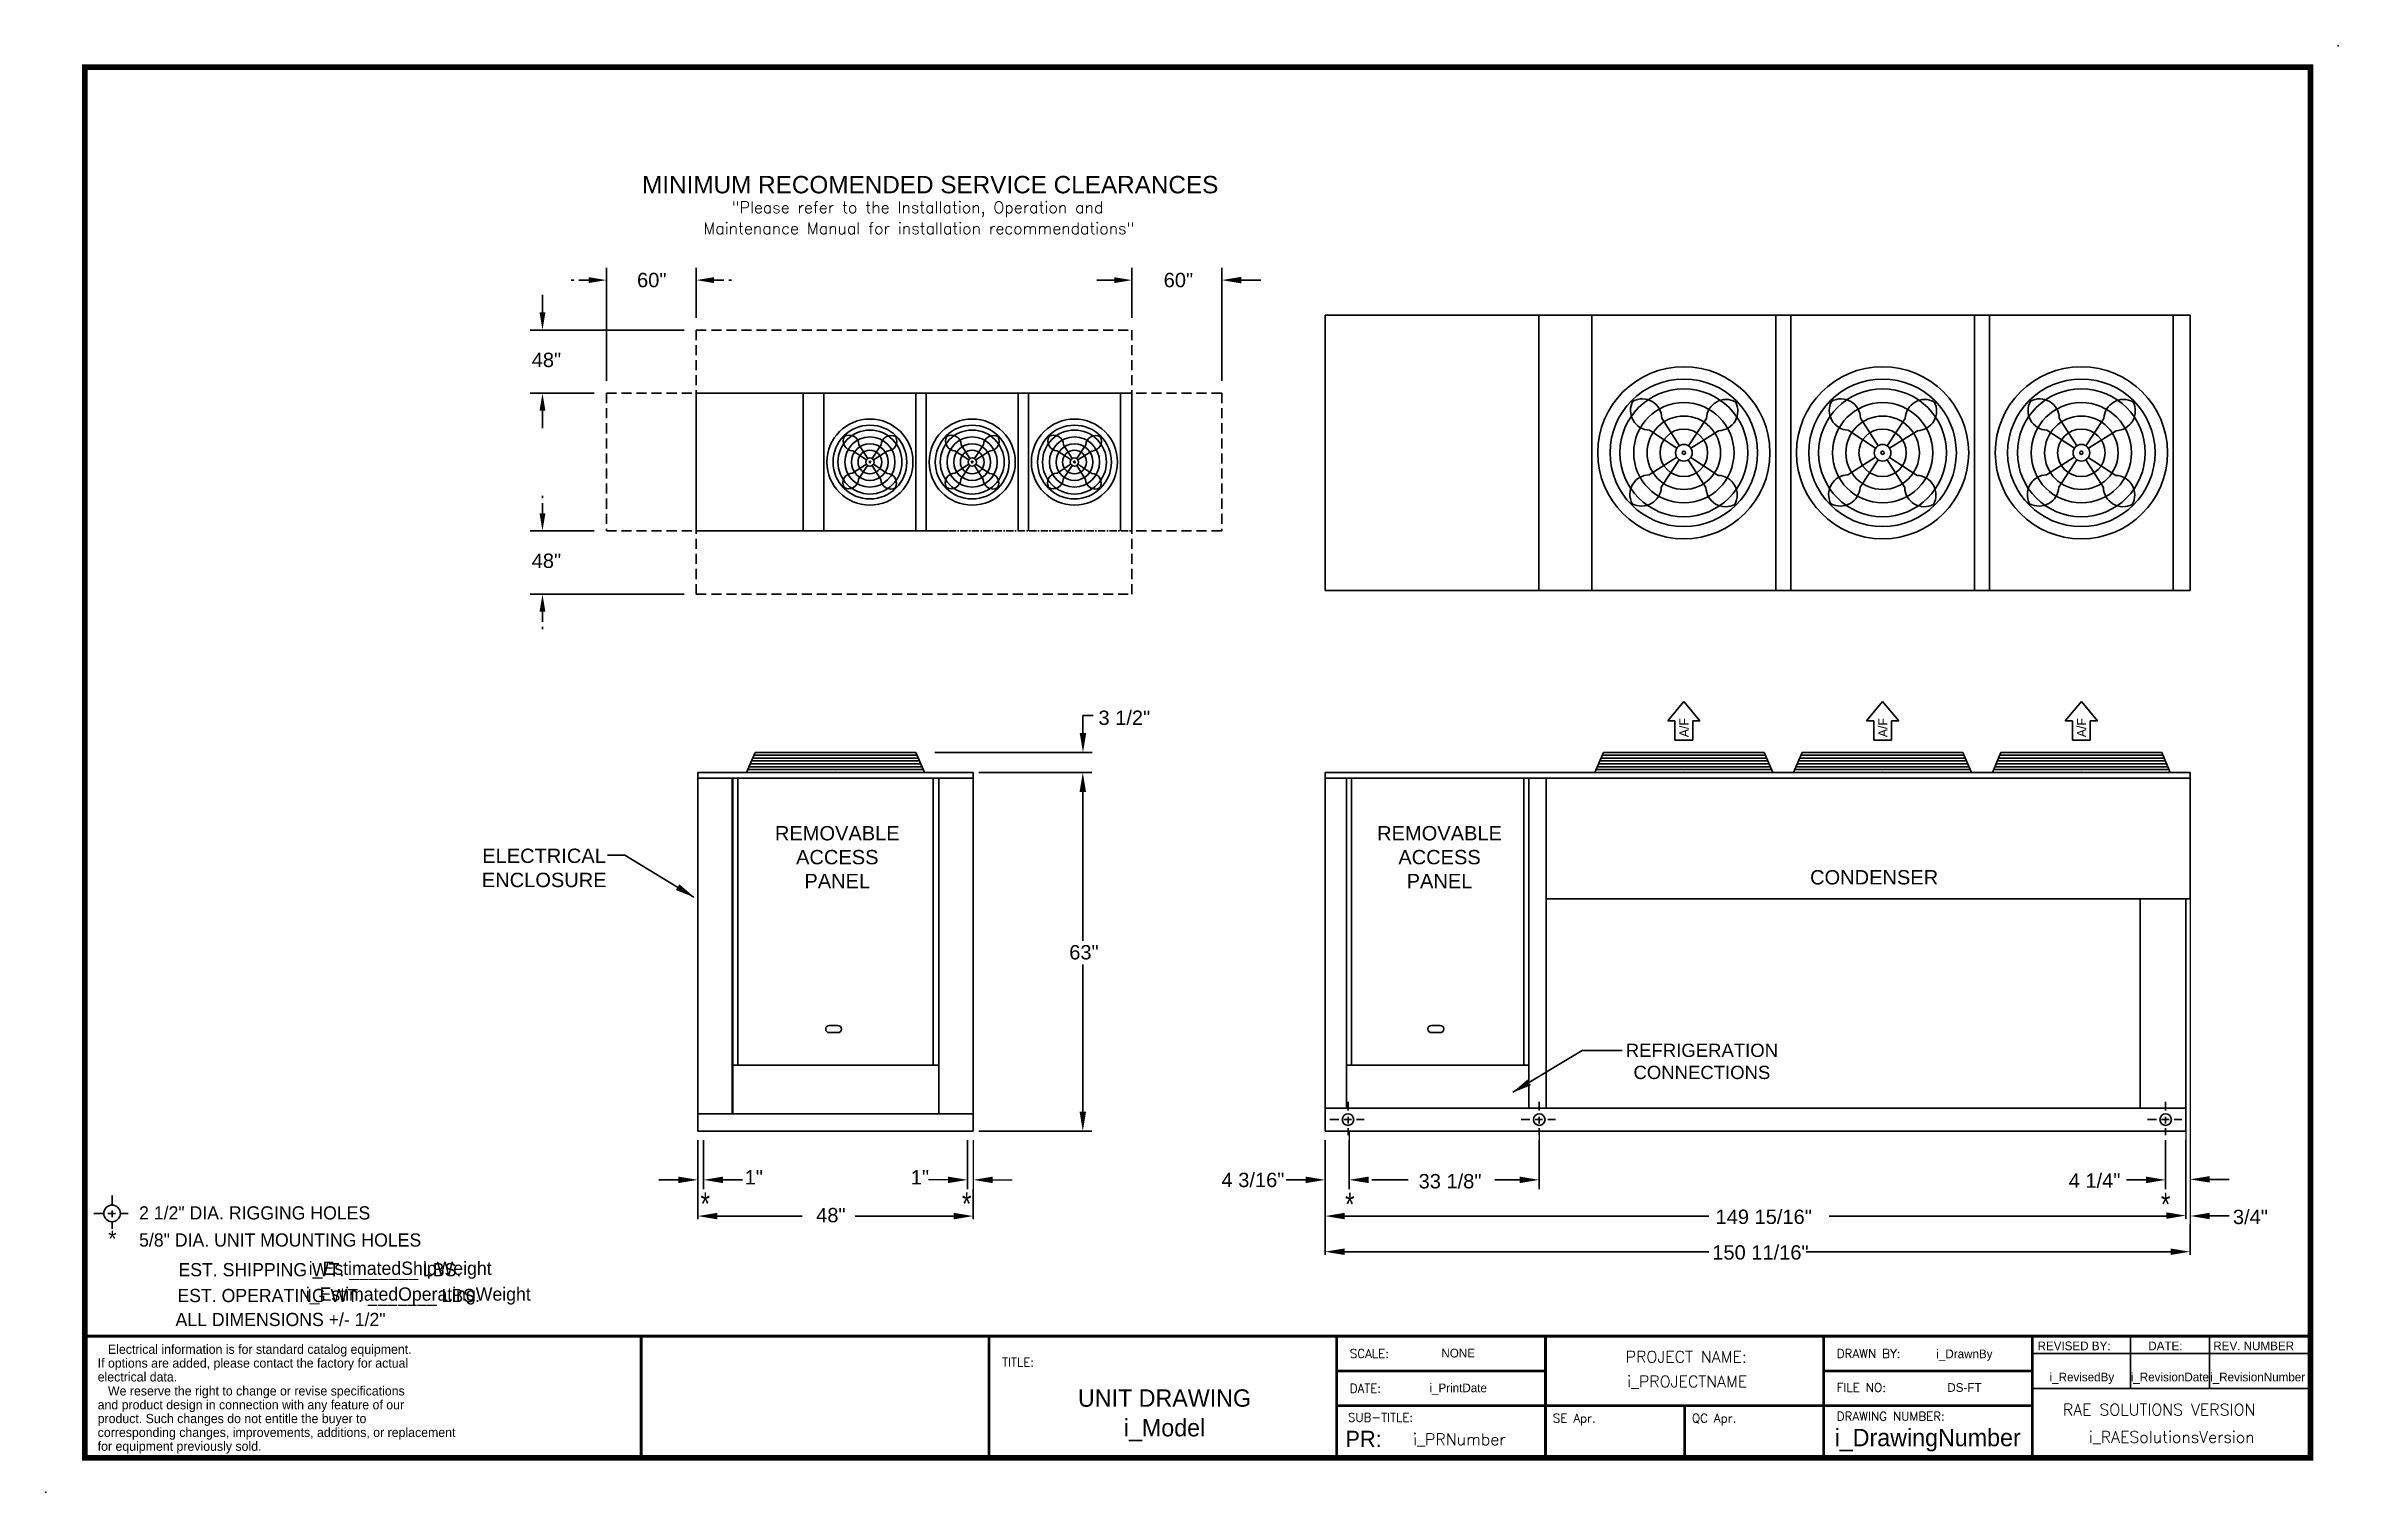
# Model space of a CAD drawing. Extents: x 385 to 785, y -23 to 229.
import ezdxf
from ezdxf.enums import TextEntityAlignment as Align

# ---------------------------------------------------------------- set-up
doc = ezdxf.new("R2010")
doc.units = 0
doc.header["$MEASUREMENT"] = 0
doc.linetypes.add('CENTER', pattern=[2, 1.25, -0.25, 0.25, -0.25])
doc.linetypes.add('HIDDEN', pattern=[0.375, 0.25, -0.125])
doc.layers.get('0').update_dxf_attribs({"linetype": 'CONTINUOUS'})
doc.layers.get('Defpoints').update_dxf_attribs({"linetype": 'CONTINUOUS'})
doc.styles.add('dimentions', font='ARIAL.TTF')
doc.styles.add('SIMPLEX', font='SIMPLEX')
doc.styles.add('SLDTEXTSTYLE0', font='ARIAL.TTF', dxfattribs={"width": 0.75})
doc.dimstyles.get("Standard").update_dxf_attribs({"dimtxt": 1.8, "dimasz": 0.18, "dimexe": 0.18, "dimexo": 0.0625, "dimgap": 0.09, "dimtad": 0, "dimtih": 1, "dimtoh": 1, "dimdec": 4, "dimzin": 0, "dimdsep": 46, "dimtxsty": 'STANDARD', "dimcen": 0.09, "dimadec": 0, "dimazin": 0, "dimtfac": 1, "dimtdec": 4, "dimtofl": 0, "dimtmove": 0, "dimatfit": 3, "dimfxl": 1, "dimtolj": 1, "dimtzin": 0, "dimarcsym": 0})

# ---------------------------------------------------------------- blocks, each defined once
blk = doc.blocks.new('*D16')
at = {"color": 0, "lineweight": -2}
for p, q in [((545.9, 38.38), (545.9, 29.88)), ((546.9, 38.38), (546.9, 29.88)), ((542.5, 31.47), (539.1, 31.47)), ((550.3, 31.47), (553.7, 31.47))]:
    blk.add_line(p, q, dxfattribs=at)
at = {"color": 0}
for points in [[(542.5, 32.04), (542.5, 30.91), (545.9, 31.47)], [(550.3, 32.04), (550.3, 30.91), (546.9, 31.47)]]:
    blk.add_solid(points, dxfattribs=at)
at = {"layer": 'Defpoints', "color": 0}
for p in [(545.9, 39.97), (546.9, 39.97), (545.9, 31.47)]:
    blk.add_point(p, dxfattribs=at)

msp = doc.modelspace()

# ---------------------------------------------------------------- linework, layer by layer
at = {"linetype": 'HIDDEN', "lineweight": 30, "ltscale": 7}
for p, q in [((479.92879, 188.27759), (476.86879, 188.27759)), ((501.70751, 188.27759), (504.76751, 188.27759)), ((498.64751, 179.58505), (574.52251, 179.58505)), ((498.64751, 179.58505), (498.64751, 168.57259)), ((574.52251, 179.58505), (574.52251, 168.57259)), ((482.98879, 168.57259), (482.98879, 144.57259)), ((482.98879, 168.57259), (498.64751, 168.57259)), ((590.18123, 168.57259), (574.52251, 168.57259)), ((590.18123, 168.57259), (590.18123, 144.57259)), ((471.85323, 147.63259), (471.85323, 150.69259)), ((482.98879, 144.57259), (498.64751, 144.57259)), ((498.64751, 133.56013), (498.64751, 144.57259)), ((574.52251, 133.56013), (574.52251, 144.57259)), ((590.18123, 144.57259), (574.52251, 144.57259)), ((498.64751, 133.56013), (574.52251, 133.56013)), ((471.85323, 130.50013), (471.85323, 127.44013))]:
    msp.add_line(p, q, dxfattribs=at)
at = {"linetype": 'Continuous', "lineweight": 30, "ltscale": 7}
for p, q in [((482.98879, 170.69759), (482.98879, 190.40259)), ((498.64751, 181.71005), (498.64751, 190.40259)), ((574.52251, 181.71005), (574.52251, 190.40259)), ((590.18123, 170.69759), (590.18123, 190.40259)), ((496.52251, 179.58505), (469.72823, 179.58505)), ((480.86379, 168.57259), (469.72823, 168.57259)), ((480.86379, 144.57259), (469.72823, 144.57259)), ((496.52251, 133.56013), (469.72823, 133.56013))]:
    msp.add_line(p, q, dxfattribs=at)
at = {"lineweight": 30}
for p, q in [((571.46251, 188.27759), (568.40251, 188.27759)), ((593.24123, 188.27759), (596.30123, 188.27759)), ((593.58123, 188.27759), (596.98123, 188.27759)), ((471.85323, 182.64505), (471.85323, 185.70505)), ((608.19254, 182.18856), (758.88004, 182.18856)), ((608.19254, 182.18856), (608.19254, 134.18856)), ((645.44254, 134.18856), (645.44254, 182.18856)), ((654.69254, 134.18856), (654.69254, 182.18856)), ((686.69254, 134.18856), (686.69254, 182.18856)), ((689.31754, 134.18856), (689.31754, 182.18856)), ((721.31754, 134.18856), (721.31754, 182.18856)), ((723.94254, 134.18856), (723.94254, 182.18856)), ((755.94254, 134.18856), (755.94254, 182.18856)), ((758.88004, 182.18856), (758.88004, 134.18856)), ((498.64751, 168.57259), (574.52251, 168.57259)), ((498.64751, 144.57259), (498.64751, 168.57259)), ((517.27251, 144.57259), (517.27251, 168.57259)), ((520.89751, 144.57259), (520.89751, 168.57259)), ((536.89751, 144.57259), (536.89751, 168.57259)), ((538.71645, 144.57259), (538.71645, 168.57259)), ((554.71645, 144.57259), (554.71645, 168.57259)), ((556.53539, 144.57259), (556.53539, 168.57259)), ((572.53539, 144.57259), (572.53539, 168.57259)), ((574.52251, 168.57259), (574.52251, 144.57259)), ((471.85323, 165.51259), (471.85323, 162.45259)), ((669.91445, 159.41365), (666.84733, 164.24281)), ((671.48859, 159.40206), (674.62652, 164.18551)), ((704.53945, 159.41365), (701.47233, 164.24281)), ((706.11359, 159.40206), (709.25152, 164.18551)), ((739.16445, 159.41365), (736.09733, 164.24281)), ((740.73859, 159.40206), (743.87652, 164.18551)), ((669.47904, 158.98461), (664.69559, 162.12254)), ((671.91763, 158.96665), (676.74679, 162.03377)), ((704.10404, 158.98461), (699.32059, 162.12254)), ((706.54263, 158.96665), (711.37179, 162.03377)), ((738.72904, 158.98461), (733.94559, 162.12254)), ((741.16763, 158.96665), (745.99679, 162.03377)), ((528.28496, 156.18354), (525.87038, 154.64998)), ((528.29076, 156.97061), (525.89904, 158.53958)), ((528.49948, 155.96584), (526.93052, 153.57412)), ((528.50847, 157.18513), (526.97491, 159.59971)), ((529.28655, 155.96004), (530.82011, 153.54546)), ((529.29553, 157.17934), (530.8645, 159.57106)), ((529.50426, 156.17456), (531.89598, 154.6056)), ((529.51005, 156.96163), (531.92463, 158.49519)), ((546.1039, 156.18354), (543.68932, 154.64998)), ((546.1097, 156.97061), (543.71797, 158.53958)), ((546.31842, 155.96584), (544.74946, 153.57412)), ((546.3274, 157.18513), (544.79384, 159.59971)), ((547.10549, 155.96004), (548.63905, 153.54546)), ((547.11447, 157.17934), (548.68344, 159.57106)), ((547.3232, 156.17456), (549.71492, 154.6056)), ((547.32899, 156.96163), (549.74357, 158.49519)), ((563.92284, 156.18354), (561.50826, 154.64998)), ((563.92864, 156.97061), (561.53691, 158.53958)), ((564.13736, 155.96584), (562.56839, 153.57412)), ((564.14634, 157.18513), (562.61278, 159.59971)), ((564.92443, 155.96004), (566.45799, 153.54546)), ((564.93341, 157.17934), (566.50238, 159.57106)), ((565.14213, 156.17456), (567.53386, 154.6056)), ((565.14793, 156.96163), (567.56251, 158.49519)), ((669.46744, 157.41047), (664.63828, 154.34335)), ((669.89649, 156.97506), (666.75855, 152.19161)), ((671.47062, 156.96347), (674.53774, 152.13431)), ((671.90603, 157.39251), (676.68948, 154.25458)), ((704.09244, 157.41047), (699.26328, 154.34335)), ((704.52149, 156.97506), (701.38355, 152.19161)), ((706.09562, 156.96347), (709.16274, 152.13431)), ((706.53103, 157.39251), (711.31448, 154.25458)), ((738.71744, 157.41047), (733.88828, 154.34335)), ((739.14649, 156.97506), (736.00855, 152.19161)), ((740.72062, 156.96347), (743.78774, 152.13431)), ((741.15603, 157.39251), (745.93948, 154.25458)), ((542.52251, 144.57259), (498.64751, 144.57259)), ((758.88004, 134.18856), (608.19254, 134.18856)), ((566.0132, 109.37447), (566.0132, 112.40265)), ((670.69254, 114.82421), (667.88623, 111.45651)), ((670.69254, 114.82421), (673.49884, 111.45651)), ((705.31754, 114.82421), (702.51123, 111.45651)), ((705.31754, 114.82421), (708.12384, 111.45651)), ((739.94254, 114.82421), (737.13623, 111.45651)), ((739.94254, 114.82421), (742.74884, 111.45651)), ((669.14907, 111.45651), (667.88623, 111.45651)), ((669.14907, 111.45651), (669.14907, 108.08881)), ((669.14907, 108.08881), (672.236, 108.08881)), ((672.236, 108.08881), (672.236, 111.45651)), ((672.236, 111.45651), (673.49884, 111.45651)), ((703.77407, 111.45651), (702.51123, 111.45651)), ((703.77407, 111.45651), (703.77407, 108.08881)), ((703.77407, 108.08881), (706.861, 108.08881)), ((706.861, 108.08881), (706.861, 111.45651)), ((706.861, 111.45651), (708.12384, 111.45651)), ((738.39907, 111.45651), (737.13623, 111.45651)), ((738.39907, 111.45651), (738.39907, 108.08881)), ((738.39907, 108.08881), (741.486, 108.08881)), ((741.486, 108.08881), (741.486, 111.45651)), ((741.486, 111.45651), (742.74884, 111.45651)), ((507.40195, 102.47447), (508.90195, 105.97447)), ((537.75909, 103.97447), (508.04481, 103.97447)), ((537.54481, 104.47447), (508.25909, 104.47447)), ((508.47338, 104.97447), (537.33052, 104.97447)), ((508.68767, 105.47447), (537.11624, 105.47447)), ((508.90195, 105.97447), (536.90195, 105.97447)), ((538.40195, 102.47447), (536.90195, 105.97447)), ((540.18083, 105.97447), (567.6078, 105.97447)), ((655.19254, 102.47447), (656.69254, 105.97447)), ((685.54968, 103.97447), (655.83539, 103.97447)), ((685.33539, 104.47447), (656.04968, 104.47447)), ((656.26396, 104.97447), (685.12111, 104.97447)), ((656.47825, 105.47447), (684.90682, 105.47447)), ((656.69254, 105.97447), (684.69254, 105.97447)), ((686.19254, 102.47447), (684.69254, 105.97447)), ((689.81754, 102.47447), (691.31754, 105.97447)), ((720.17468, 103.97447), (690.46039, 103.97447)), ((719.96039, 104.47447), (690.67468, 104.47447)), ((690.88896, 104.97447), (719.74611, 104.97447)), ((691.10325, 105.47447), (719.53182, 105.47447)), ((691.31754, 105.97447), (719.31754, 105.97447)), ((720.81754, 102.47447), (719.31754, 105.97447)), ((724.44254, 102.47447), (725.94254, 105.97447)), ((754.79968, 103.97447), (725.08539, 103.97447)), ((754.58539, 104.47447), (725.29968, 104.47447)), ((725.51396, 104.97447), (754.37111, 104.97447)), ((725.72825, 105.47447), (754.15682, 105.47447)), ((725.94254, 105.97447), (753.94254, 105.97447)), ((755.44254, 102.47447), (753.94254, 105.97447)), ((546.90195, 102.47447), (498.90195, 102.47447)), ((498.90195, 102.47447), (498.90195, 39.97447)), ((546.90195, 101.47447), (498.90195, 101.47447)), ((504.90195, 101.47447), (504.90195, 42.97447)), ((504.98945, 101.47447), (504.98945, 42.97447)), ((505.86445, 101.47447), (505.86445, 51.47447)), ((538.18767, 102.97447), (507.61624, 102.97447)), ((507.83052, 103.47447), (537.97338, 103.47447)), ((539.93945, 101.47447), (539.93945, 51.47447)), ((540.90195, 101.47447), (540.90195, 42.97447)), ((546.90195, 39.97447), (546.90195, 102.47447)), ((547.85223, 102.47447), (567.5777, 102.47447)), ((758.88004, 102.47447), (608.19254, 102.47447)), ((608.19254, 39.97447), (608.19254, 102.47447)), ((758.88004, 101.47447), (608.19254, 101.47447)), ((611.94254, 101.47447), (611.94254, 43.97447)), ((612.81754, 101.47447), (612.81754, 51.47447)), ((642.81754, 101.47447), (642.81754, 51.47447)), ((643.69254, 101.47447), (643.69254, 69.47447)), ((646.69254, 101.47447), (646.69254, 43.97447)), ((685.97825, 102.97447), (655.40682, 102.97447)), ((655.62111, 103.47447), (685.76396, 103.47447)), ((720.60325, 102.97447), (690.03182, 102.97447)), ((690.24611, 103.47447), (720.38896, 103.47447)), ((755.22825, 102.97447), (724.65682, 102.97447)), ((724.87111, 103.47447), (755.01396, 103.47447)), ((758.88004, 80.47447), (758.88004, 102.47447)), ((565.9831, 99.07447), (565.9831, 95.67447)), ((565.9831, 99.07447), (565.9831, 73.15158)), ((486.17583, 88.06171), (483.16734, 88.06171)), ((498.23725, 80.76975), (486.17583, 88.06171)), ((646.69377, 80.47447), (758.88004, 80.47447)), ((758.13004, 80.47447), (686.19254, 80.47447)), ((750.19254, 80.47447), (750.19254, 45.72447)), ((750.19254, 80.47447), (750.19254, 45.72447)), ((758.13004, 39.97447), (758.13004, 80.47447)), ((565.9831, 43.37447), (565.9831, 69.01132)), ((643.69254, 69.47447), (643.69254, 43.97447)), ((523.32097, 58.38068), (521.82097, 58.38068)), ((521.82097, 57.13068), (523.32097, 57.13068)), ((628.23655, 58.38068), (626.73655, 58.38068)), ((626.73655, 57.13068), (628.23655, 57.13068)), ((504.90195, 51.47447), (540.90195, 51.47447)), ((611.94254, 51.47447), (643.69254, 51.47447)), ((608.19254, 43.97447), (650.69254, 43.97447)), ((612.19254, 45.07085), (612.19254, 43.54279)), ((645.50504, 45.07085), (645.50504, 43.54279)), ((650.69254, 43.97447), (758.13004, 43.97447)), ((662.14824, 43.97447), (681.52086, 43.97447)), ((750.19254, 45.72447), (750.19254, 43.97447)), ((750.19254, 45.72447), (750.19254, 43.97447)), ((754.63004, 45.07085), (754.63004, 43.54279)), ((498.90195, 42.97447), (546.90195, 42.97447)), ((498.90195, 39.97447), (546.90195, 39.97447)), ((547.85223, 39.97447), (567.5777, 39.97447)), ((608.19254, 39.97447), (758.13004, 39.97447)), ((609.02667, 41.97447), (610.57634, 41.97447)), ((611.47041, 41.97447), (612.77712, 41.97447)), ((612.19254, 42.46973), (612.19254, 41.31412)), ((612.19254, 40.48869), (612.19254, 39.28364)), ((613.67118, 41.97447), (614.99514, 41.97447)), ((642.33917, 41.97447), (643.88884, 41.97447)), ((644.78291, 41.97447), (646.08962, 41.97447)), ((645.50504, 42.46973), (645.50504, 41.31412)), ((645.50504, 40.48869), (645.50504, 39.28364)), ((646.98368, 41.97447), (648.30764, 41.97447)), ((751.46417, 41.97447), (753.01384, 41.97447)), ((753.90791, 41.97447), (755.21462, 41.97447)), ((754.63004, 42.46973), (754.63004, 41.31412)), ((754.63004, 40.48869), (754.63004, 39.28364)), ((756.10868, 41.97447), (757.43264, 41.97447)), ((498.90195, 38.37987), (498.90195, 29.87987)), ((499.90195, 38.37987), (499.90195, 29.87987)), ((499.90195, 38.37987), (499.90195, 29.87987)), ((545.90195, 38.37987), (545.90195, 29.87987)), ((608.19254, 38.37987), (608.19254, 29.87987)), ((612.38004, 38.37987), (612.38004, 29.87987)), ((645.50504, 38.37987), (645.50504, 29.87987)), ((754.63004, 38.37987), (754.63004, 29.87987)), ((758.13004, 38.46708), (758.13004, 29.96708)), ((608.19254, 32.16716), (608.19254, 23.66716)), ((396.87121, 28.72516), (396.87121, 27.19711)), ((495.50195, 31.47447), (492.10195, 31.47447)), ((503.30195, 31.47447), (506.70195, 31.47447)), ((604.79254, 31.47447), (601.39254, 31.47447)), ((616.34254, 31.47447), (619.74254, 31.47447)), ((642.10504, 31.47447), (638.70504, 31.47447)), ((751.23004, 31.47447), (747.83004, 31.47447)), ((762.30836, 31.56168), (765.70836, 31.56168)), ((393.70534, 25.62878), (395.25501, 25.62878)), ((396.14908, 25.62878), (397.45579, 25.62878)), ((396.87121, 26.12404), (396.87121, 24.96844)), ((396.87121, 24.143), (396.87121, 22.93795)), ((398.34985, 25.62878), (399.67382, 25.62878)), ((502.30195, 25.16394), (517.08619, 25.16394)), ((543.50195, 25.16394), (526.35644, 25.16394)), ((611.59254, 25.16394), (675.07173, 25.16394)), ((756.54254, 25.16394), (695.99572, 25.16394)), ((762.30836, 25.17764), (765.70836, 25.17764)), ((611.59254, 18.95123), (675.07173, 18.95123)), ((755.48004, 18.95123), (692.00084, 18.95123)), ((489.05343, -16.97556), (489.05343, 4.23024)), ((549.64143, -16.97556), (549.64143, 4.23024)), ((610.22943, 4.23024), (731.40543, 4.23024)), ((610.22943, -16.97556), (610.22943, 4.23024)), ((646.58223, 4.23024), (646.58223, -16.97556)), ((695.05263, 4.23024), (695.05263, -7.88736)), ((731.40543, 4.23024), (731.40543, -16.97556)), ((731.40543, 4.23024), (779.87583, 4.23024)), ((731.40543, 4.23024), (731.40543, 1.20084)), ((748.50781, 4.23024), (748.50781, -4.85796)), ((762.28114, 4.23024), (762.28114, -4.85796)), ((731.40543, 1.20084), (779.87583, 1.20084)), ((646.58223, -1.82856), (610.22943, -1.82856)), ((695.05263, -1.82856), (731.40543, -1.82856)), ((695.05263, -7.88736), (695.05263, -1.82856)), ((731.40543, -7.88736), (610.22943, -7.88736)), ((670.81743, -7.88736), (670.81743, -16.97556)), ((695.05263, -7.88736), (695.05263, -16.97556)), ((731.40543, -4.85796), (779.87583, -4.85796))]:
    msp.add_line(p, q, dxfattribs=at)
at = {"linetype": 'CENTER', "lineweight": 30}
msp.add_line((498.64751, 144.57259), (574.52251, 144.57259), dxfattribs=at)
at = {"lineweight": 30, "ltscale": 3}
for p, q in [((566.0132, 112.40265), (567.7632, 112.40265)), ((498.90195, 29.87987), (498.90195, 24.60844)), ((546.90195, 29.87987), (546.90195, 24.60844)), ((608.19254, 29.87987), (608.19254, 24.60844)), ((619.74254, 31.47447), (622.67582, 31.47447)), ((639.64254, 31.47447), (637.781, 31.47447)), ((758.13004, 29.96708), (758.13004, 24.69565)), ((608.19254, 23.66716), (608.19254, 18.39573)), ((758.88004, 23.66716), (758.88004, 18.39573))]:
    msp.add_line(p, q, dxfattribs=at)
at = {"ltscale": 3}
for p, q in [((758.88004, 80.47447), (758.88004, 24.58208)), ((612.38004, 39.97447), (612.38004, 37.99386)), ((645.50504, 39.97447), (645.50504, 37.99386)), ((758.13004, 39.97447), (758.13004, 36.9597)), ((758.88004, 24.58208), (758.88004, 23.66716))]:
    msp.add_line(p, q, dxfattribs=at)
at = {"const_width": 0.96941}
msp.add_lwpolyline([(392.11263, -16.97556), (779.87583, -16.97556), (779.87583, 225.37644), (392.11263, 225.37644), (392.11263, -16.97556)], dxfattribs=at)
at = {"lineweight": 30}
msp.add_lwpolyline([(640.90433, 46.7344), (652.96575, 54.02637), (659.97535, 54.02637)], dxfattribs=at)
at = {"lineweight": 30, "const_width": 0.4847}
for points in [[(489.62651, 4.23024), (392.11263, 4.23024)], [(779.87583, 4.23024), (489.05343, 4.23024), (489.05343, -16.97556)], [(549.64143, 4.23024), (549.64143, -16.97556)], [(610.22943, 4.23024), (610.22943, -16.97556)], [(646.58223, 4.23024), (646.58223, -16.97556)], [(695.05263, 4.23024), (695.05263, -16.97556)], [(731.40543, -16.97556), (731.40543, 4.23024), (779.87583, 4.23024)], [(646.58223, -1.82856), (610.22943, -1.82856)], [(731.40543, -1.82856), (695.05263, -1.82856), (695.05263, -16.97556)], [(731.40543, -7.88736), (610.22943, -7.88736)], [(670.81743, -7.88736), (670.81743, -16.97556)]]:
    msp.add_lwpolyline(points, dxfattribs=at)
at = {"lineweight": 30}
for centre, radius in [((670.69254, 158.18856), 14.99997), ((705.31754, 158.18856), 14.99997), ((739.94254, 158.18856), 14.99997), ((670.69254, 158.18856), 12.85177), ((670.69254, 158.18856), 11.13912), ((705.31754, 158.18856), 12.85177), ((705.31754, 158.18856), 11.13912), ((739.94254, 158.18856), 12.85177), ((739.94254, 158.18856), 11.13912), ((528.89751, 156.57259), 7.49999), ((546.71645, 156.57259), 7.49999), ((564.53539, 156.57259), 7.49999), ((670.69254, 158.18856), 8.73857), ((670.69254, 158.18856), 6.40143), ((705.31754, 158.18856), 8.73857), ((705.31754, 158.18856), 6.40143), ((739.94254, 158.18856), 8.73857), ((739.94254, 158.18856), 6.40143), ((528.89751, 156.57259), 6.42589), ((528.89751, 156.57259), 5.56956), ((528.89751, 156.57259), 4.36928), ((528.89751, 156.57259), 3.20072), ((546.71645, 156.57259), 6.42589), ((546.71645, 156.57259), 5.56956), ((546.71645, 156.57259), 4.36928), ((546.71645, 156.57259), 3.20072), ((564.53539, 156.57259), 6.42589), ((564.53539, 156.57259), 5.56956), ((564.53539, 156.57259), 4.36928), ((564.53539, 156.57259), 3.20072), ((670.69254, 158.18856), 4.13262), ((705.31754, 158.18856), 4.13262), ((739.94254, 158.18856), 4.13262), ((528.89751, 156.57259), 2.06631), ((528.89751, 156.57259), 0.72565), ((528.89751, 156.57259), 0.14323), ((546.71645, 156.57259), 2.06631), ((546.71645, 156.57259), 0.72565), ((546.71645, 156.57259), 0.14323), ((564.53539, 156.57259), 2.06631), ((564.53539, 156.57259), 0.72565), ((564.53539, 156.57259), 0.14323), ((670.69254, 158.18856), 1.4513), ((670.69254, 158.18856), 0.28645), ((705.31754, 158.18856), 1.4513), ((705.31754, 158.18856), 0.28645), ((739.94254, 158.18856), 1.4513), ((739.94254, 158.18856), 0.28645), ((612.19254, 41.97447), 1), ((645.50504, 41.97447), 1), ((754.63004, 41.97447), 1), ((396.87121, 25.62878), 1.45306)]:
    msp.add_circle(centre, radius, dxfattribs=at)
for centre, radius, start, end in [((664.82625, 165.54665), 3.4266, 151.3003537, 267.814713), ((663.42167, 164.16261), 3.4266, 1.3411738, 117.8555331), ((678.05062, 164.05485), 3.4266, 61.3003537, 177.814713), ((676.66658, 165.45943), 3.4266, 271.3411738, 27.8555331), ((699.45125, 165.54665), 3.4266, 151.3003537, 267.814713), ((698.04667, 164.16261), 3.4266, 1.3411738, 117.8555331), ((712.67562, 164.05485), 3.4266, 61.3003537, 177.814713), ((711.29158, 165.45943), 3.4266, 271.3411738, 27.8555331), ((734.07625, 165.54665), 3.4266, 151.3003537, 267.814713), ((732.67167, 164.16261), 3.4266, 1.3411738, 117.8555331), ((747.30062, 164.05485), 3.4266, 61.3003537, 177.814713), ((745.91658, 165.45943), 3.4266, 271.3411738, 27.8555331), ((525.96437, 160.25163), 1.7133, 151.3003537, 267.814713), ((525.26208, 159.55961), 1.7133, 1.3411738, 117.8555331), ((532.57655, 159.50573), 1.7133, 61.3003537, 177.814713), ((531.88453, 160.20802), 1.7133, 271.3411738, 27.8555331), ((543.7833, 160.25163), 1.7133, 151.3003537, 267.814713), ((543.08101, 159.55961), 1.7133, 1.3411738, 117.8555331), ((550.39549, 159.50573), 1.7133, 61.3003537, 177.814713), ((549.70347, 160.20802), 1.7133, 271.3411738, 27.8555331), ((561.60224, 160.25163), 1.7133, 151.3003537, 267.814713), ((560.89995, 159.55961), 1.7133, 1.3411738, 117.8555331), ((568.21443, 159.50573), 1.7133, 61.3003537, 177.814713), ((567.52241, 160.20802), 1.7133, 271.3411738, 27.8555331), ((525.91049, 152.93716), 1.7133, 91.3411738, 207.8555331), ((525.21847, 153.63945), 1.7133, 241.3003537, 357.814713), ((532.53294, 153.58556), 1.7133, 181.3411738, 297.8555331), ((531.83065, 152.89354), 1.7133, 331.3003537, 87.814713), ((543.72942, 152.93716), 1.7133, 91.3411738, 207.8555331), ((543.0374, 153.63945), 1.7133, 241.3003537, 357.814713), ((550.35188, 153.58556), 1.7133, 181.3411738, 297.8555331), ((549.64959, 152.89354), 1.7133, 331.3003537, 87.814713), ((561.54836, 152.93716), 1.7133, 91.3411738, 207.8555331), ((560.85634, 153.63945), 1.7133, 241.3003537, 357.814713), ((568.17082, 153.58556), 1.7133, 181.3411738, 297.8555331), ((567.46853, 152.89354), 1.7133, 331.3003537, 87.814713), ((664.71849, 150.91769), 3.4266, 91.3411738, 207.8555331), ((663.33445, 152.32227), 3.4266, 241.3003537, 357.814713), ((677.9634, 152.21451), 3.4266, 181.3411738, 297.8555331), ((676.55882, 150.83047), 3.4266, 331.3003537, 87.814713), ((699.34349, 150.91769), 3.4266, 91.3411738, 207.8555331), ((697.95945, 152.32227), 3.4266, 241.3003537, 357.814713), ((712.5884, 152.21451), 3.4266, 181.3411738, 297.8555331), ((711.18382, 150.83047), 3.4266, 331.3003537, 87.814713), ((733.96849, 150.91769), 3.4266, 91.3411738, 207.8555331), ((732.58445, 152.32227), 3.4266, 241.3003537, 357.814713), ((747.2134, 152.21451), 3.4266, 181.3411738, 297.8555331), ((745.80882, 150.83047), 3.4266, 331.3003537, 87.814713), ((521.82097, 57.75568), 0.625, 90, 270), ((523.32097, 57.75568), 0.625, 270, 90), ((626.73655, 57.75568), 0.625, 90, 270), ((628.23655, 57.75568), 0.625, 270, 90)]:
    msp.add_arc(centre, radius, start, end, dxfattribs=at)
for p in [(784.68105, 229.10976), (731.40543, -16.97556), (385.335, -22.95314)]:
    msp.add_point(p)
for p in [(522.90195, 102.47447), (670.69254, 102.47447), (705.31754, 102.47447), (739.94254, 102.47447)]:
    msp.add_point(p, dxfattribs=at)
at = {"linetype": 'HIDDEN', "lineweight": 30, "ltscale": 7}
for points in [[(479.92879, 188.78759), (479.92879, 187.76759), (482.98879, 188.27759)], [(501.70751, 188.78759), (501.70751, 187.76759), (498.64751, 188.27759)], [(471.34323, 147.63259), (472.36323, 147.63259), (471.85323, 144.57259)], [(471.34323, 130.50013), (472.36323, 130.50013), (471.85323, 133.56013)]]:
    msp.add_solid(points, dxfattribs=at)
at = {"lineweight": 30}
for points in [[(571.46251, 188.78759), (571.46251, 187.76759), (574.52251, 188.27759)], [(593.58123, 188.84426), (593.58123, 187.71092), (590.18123, 188.27759)], [(593.24123, 188.78759), (593.24123, 187.76759), (590.18123, 188.27759)], [(471.34323, 182.64505), (472.36323, 182.64505), (471.85323, 179.58505)], [(471.34323, 165.51259), (472.36323, 165.51259), (471.85323, 168.57259)], [(565.44653, 109.37447), (566.57987, 109.37447), (566.0132, 105.97447)], [(565.41643, 99.07447), (566.54976, 99.07447), (565.9831, 102.47447)], [(565.41643, 99.07447), (566.54976, 99.07447), (565.9831, 102.47447)], [(495.70076, 82.98416), (498.39129, 80.67662), (495.0978, 81.98683)], [(643.44082, 48.94882), (640.75029, 46.64128), (644.04378, 47.95149)], [(565.41643, 43.37447), (566.54976, 43.37447), (565.9831, 39.97447)], [(495.50195, 32.04114), (495.50195, 30.9078), (498.90195, 31.47447)], [(503.30195, 32.04114), (503.30195, 30.9078), (499.90195, 31.47447)], [(503.30195, 32.04114), (503.30195, 30.9078), (499.90195, 31.47447)], [(542.50195, 32.04114), (542.50195, 30.9078), (545.90195, 31.47447)], [(642.10504, 30.9078), (642.10504, 32.04114), (645.50504, 31.47447)], [(502.30195, 25.73061), (502.30195, 24.59728), (498.90195, 25.16394)], [(502.30195, 25.73061), (502.30195, 24.59728), (498.90195, 25.16394)], [(543.50195, 25.73061), (543.50195, 24.59728), (546.90195, 25.16394)], [(543.50195, 25.73061), (543.50195, 24.59728), (546.90195, 25.16394)], [(611.59254, 25.73061), (611.59254, 24.59728), (608.19254, 25.16394)], [(611.59254, 25.73061), (611.59254, 24.59728), (608.19254, 25.16394)], [(754.73004, 25.81783), (754.73004, 24.68449), (758.13004, 25.25116)], [(754.73004, 25.81783), (754.73004, 24.68449), (758.13004, 25.25116)], [(611.59254, 19.5179), (611.59254, 18.38457), (608.19254, 18.95123)], [(611.59254, 19.5179), (611.59254, 18.38457), (608.19254, 18.95123)], [(755.48004, 19.5179), (755.48004, 18.38457), (758.88004, 18.95123)], [(755.48004, 19.5179), (755.48004, 18.38457), (758.88004, 18.95123)]]:
    msp.add_solid(points, dxfattribs=at)
for points in [[(604.79254, 32.04114), (604.79254, 30.9078), (608.19254, 31.47447)], [(615.78004, 32.04114), (615.78004, 30.9078), (612.38004, 31.47447)], [(751.23004, 32.04114), (751.23004, 30.9078), (754.63004, 31.47447)], [(762.30836, 32.12835), (762.30836, 30.99502), (758.90836, 31.56168)], [(762.30836, 25.7443), (762.30836, 24.61097), (758.90836, 25.17764)]]:
    msp.add_solid(points)

# ---------------------------------------------------------------- texts
for s, height, style, p in [('MINIMUM RECOMENDED SERVICE CLEARANCES', 3.0294, 'dimentions', (489.20539, 203.40723)), ('3 1/2"', 2.5, 'dimentions', (568.71489, 110.76171)), ('1"', 2.5, 'dimentions', (507.07747, 30.67173)), ('1"', 2.5, 'dimentions', (536.01793, 30.67173)), ('4 3/16"', 2.5, 'dimentions', (590.15243, 30.21316)), ('33 1/8"', 2.5, 'dimentions', (624.48824, 29.99081)), ('4 1/4"', 2.5, 'dimentions', (737.74024, 30.09828)), ('149 15/16"', 2.5, 'dimentions', (676.21782, 23.79082)), ('3/4"', 2.5, 'dimentions', (766.35021, 23.77281)), ('150 11/16"', 2.5, 'dimentions', (675.65141, 17.57811)), ('TITLE:', 1.5147, 'SIMPLEX', (551.91348, -1.07121)), ('SCALE:', 1.5147, 'SIMPLEX', (612.50148, 0.44349)), ('DRAWN BY:', 1.5147, 'SIMPLEX', (697.32468, 0.44349)), ('FILE NO:', 1.5147, 'SIMPLEX', (697.32468, -5.46886)), ('DATE:', 1.5147, 'SIMPLEX', (612.50148, -5.61531)), ('RAE SOLUTIONS VERSION', 2.0115216, 'SIMPLEX', (736.71581, -9.57475)), ('SUB-TITLE:', 1.5147, 'SIMPLEX', (612.17326, -10.67459)), ('SE Apr.', 1.5147, 'SIMPLEX', (647.87013, -10.81535)), ('QC Apr.', 1.5147, 'SIMPLEX', (672.10533, -10.81535)), ('DRAWING NUMBER:', 1.5147, 'SIMPLEX', (697.32468, -10.49066))]:
    msp.add_text(s, height=height, dxfattribs=dict(at, style=style)).set_placement(p)
for s, height, style, p in [('"Please refer to the Installation, Operation and', 2.0115216, 'SIMPLEX', (537.19382, 199.94226)), ('Maintenance Manual for installation recommendations"', 2.0115216, 'SIMPLEX', (537.43374, 196.29623)), ('CONDENSER', 2.5, 'dimentions', (703.84108, 82.96025)), ('PROJECT NAME:', 2.0115216, 'SIMPLEX', (671.12168, -0.36421)), ('i_PROJECTNAME', 2.0115216, 'SIMPLEX', (671.27463, -4.6697)), ('i_PRNumber', 2.011522, 'SIMPLEX', (631.59148, -14.74389)), ('i_RAESolutionsVersion', 2.0115216, 'SIMPLEX', (755.69063, -14.35432))]:
    msp.add_text(s, height=height, dxfattribs=dict(at, style=style)).set_placement(p, align=Align.CENTER)
for p in [(671.52362, 108.62067), (706.14862, 108.62067), (740.77362, 108.62067)]:
    msp.add_text('A/F', height=1.59375, rotation=90, dxfattribs=at).set_placement(p)
at = {"style": 'dimentions'}
for s, p in [('ELECTRICAL', (461.35629, 86.70168)), ('ENCLOSURE', (461.29149, 82.49068))]:
    msp.add_text(s, height=2.5, dxfattribs=at).set_placement(p)
at = {"style": 'SLDTEXTSTYLE0', "width": 0.75}
msp.add_text('*', height=4.01612, dxfattribs=at).set_placement((753.80058, 25.20711))
at = {"lineweight": 30}
for s, height, p in [('2 1/2" DIA. RIGGING HOLES', 2.302344, (401.57694, 24.56793)), ('5/8" DIA. UNIT MOUNTING HOLES', 2.302344, (401.57694, 19.84549)), ('REVISED BY:', 1.5147, (732.31463, 1.78837)), ('DATE:', 1.5147, (751.60328, 1.78837)), ('REV. NUMBER', 1.5147, (762.93042, 1.78837))]:
    msp.add_text(s, height=height, dxfattribs=at).set_placement(p)
for s, height, p in [('*', 2.83346, (396.931, 19.80562)), ('EST. SHIPPING WT. _______ LBS.', 2.302344, (433.0748, 14.67171)), ('i_EstimatedShipWeight', 2.3049863, (447.06856, 14.92321)), ('EST. OPERATING WT. _______ LBS.', 2.302344, (434.60358, 10.16817)), ('i_EstimatedOperatingWeight', 2.302344, (450.21889, 10.41968)), ('ALL DIMENSIONS +/- 1/2"', 2.302344, (426.22018, 5.98981)), ('NONE', 1.5147, (631.37902, 0.52352)), ('i_DrawnBy', 1.5147, (719.57222, 0.39359)), ('i_PrintDate', 1.5147, (631.37902, -5.53528)), ('DS-FT', 1.5147, (719.57222, -5.46679)), ('i_RevisedBy', 1.5147, (740.03393, -3.64288)), ('i_RevisionDate', 1.5147, (755.35959, -3.64288)), ('i_RevisionNumber', 1.5147, (770.6558, -3.64288)), ('UNIT DRAWING', 3.0294, (580.22171, -8.06514)), ('i_Model', 3.0294, (580.22171, -13.2283)), ('i_DrawingNumber', 3.0294, (713.17368, -14.94863))]:
    msp.add_text(s, height=height, dxfattribs=at).set_placement(p, align=Align.CENTER)
at = {"lineweight": 25}
for s, p in [('If options are added, please contact the factory for actual', (394.36482, -1.25498)), ('   Electrical information is for standard catalog equipment.', (394.36482, 1.15463)), ('electrical data.', (394.36482, -3.66458)), ('and product design in connection with any feature of our', (394.36482, -8.51418)), ('   We reserve the right to change or revise specifications', (394.36482, -6.10457)), ('corresponding changes, improvements, additions, or replacement ', (394.36482, -13.33339)), ('product. Such changes do not entitle the buyer to', (394.36482, -10.92378)), ('for equipment previously sold.', (394.36482, -15.74299))]:
    msp.add_text(s, height=1.6064031, dxfattribs=at).set_placement(p)
at = {"lineweight": 30}
msp.add_text('PR:', height=2.840063, dxfattribs=at).set_placement((618.06194, -15.09388), align=Align.RIGHT)
for s, insert, char_height, attachment_point, style in [('\\A1;60"', (490.89246, 188.27759), 2.5, 5, 'dimentions'), ('\\A1;60"', (582.6389, 188.27759), 2.5, 5, 'dimentions'), ('48"', (472.53783, 174.36302), 2.5, 5, 'dimentions'), ('48"', (472.53783, 139.35056), 2.5, 5, 'dimentions'), ('63"', (566.18502, 71.12337), 2.5, 5, 'dimentions'), ('*', (499.39779, 29.30674), 4.01612, 1, 'SLDTEXTSTYLE0'), ('*', (544.93979, 29.30674), 4.01612, 1, 'SLDTEXTSTYLE0'), ('*', (611.68207, 29.22323), 4.01612, 1, 'SLDTEXTSTYLE0'), ('48"', (522.09882, 25.31459), 2.5, 5, 'dimentions')]:
    msp.add_mtext(s, dxfattribs=dict(at, insert=insert, char_height=char_height, attachment_point=attachment_point, style=style))
at = {"lineweight": 30, "width": 28.6603283, "attachment_point": 2, "style": 'dimentions'}
for s, insert, char_height in [('REMOVABLE ACCESS\\PPANEL', (523.21484, 93.1376), 2.5), ('REMOVABLE ACCESS\\PPANEL', (628.13042, 93.1376), 2.5), ('REFRIGERATION\\PCONNECTIONS', (673.83687, 55.20574), 2.3099)]:
    msp.add_mtext(s, dxfattribs=dict(at, insert=insert, char_height=char_height))

# ---------------------------------------------------------------- dimensions: what is measured, and where the dimension line sits
at = {"lineweight": 30}
dim = msp.add_linear_dim(base=(545.90195, 31.47447), p1=(546.90195, 39.97447), p2=(545.90195, 39.97447), text=' ', dimstyle='Standard', override={"dimscale": 17, "dimtxt": 0.0938, "dimasz": 0.2, "dimexe": 0.0938, "dimexo": 0.0938, "dimcen": 0.0938, "dimaunit": 1, "dimtix": 1, "dimtmove": 2}, dxfattribs=at)
dim.commit()
dim.dimension.update_dxf_attribs({"geometry": '*D16', "text_midpoint": (546.40195, 31.47447)})

doc.saveas('drawing.dxf')
